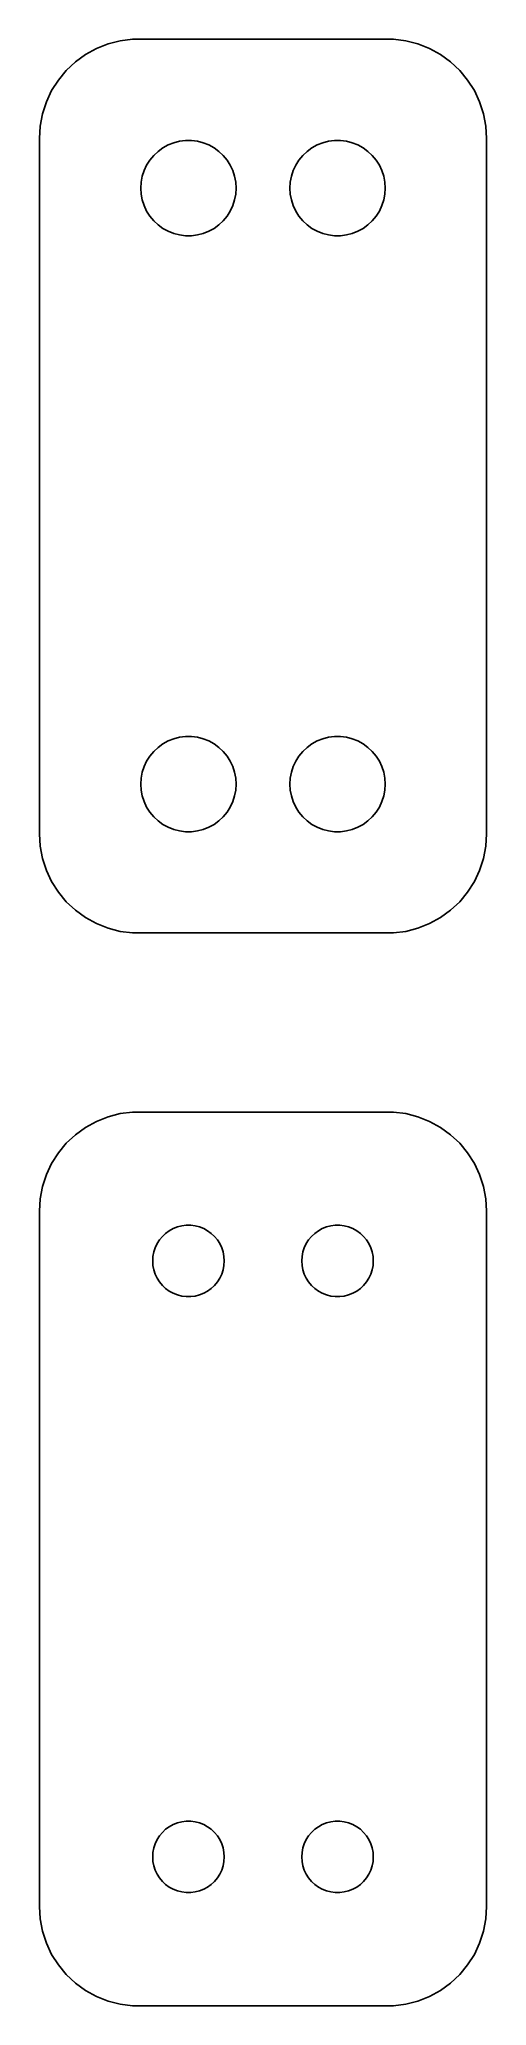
# Model space of a CAD drawing. Header units: metres. Extents: x -11.2 to 11.2, y 31.5 to 130.5.
import ezdxf

# ---------------------------------------------------------------- set-up
doc = ezdxf.new("R2010")
doc.units = ezdxf.units.M

msp = doc.modelspace()

# ---------------------------------------------------------------- linework, layer by layer
for p, q in [((-8.92912, 129.722), (-9.43712, 129.353)), ((-8.37889, 130.024), (-8.92912, 129.722)), ((-7.79507, 130.255), (-8.37889, 130.024)), ((-7.1869, 130.411), (-7.79507, 130.255)), ((-6.56395, 130.49), (-7.1869, 130.411)), ((6.56395, 130.49), (-6.56395, 130.49)), ((7.1869, 130.411), (6.56395, 130.49)), ((7.79507, 130.255), (7.1869, 130.411)), ((8.37889, 130.024), (7.79507, 130.255)), ((8.92912, 129.722), (8.37889, 130.024)), ((9.43712, 129.353), (8.92912, 129.722)), ((-9.89484, 128.923), (-10.2951, 128.439)), ((-9.43712, 129.353), (-9.89484, 128.923)), ((9.89484, 128.923), (9.43712, 129.353)), ((10.2951, 128.439), (9.89484, 128.923)), ((-10.6315, 127.909), (-10.8989, 127.341)), ((-10.2951, 128.439), (-10.6315, 127.909)), ((10.6315, 127.909), (10.2951, 128.439)), ((10.8989, 127.341), (10.6315, 127.909)), ((-11.0929, 126.743), (-11.2106, 126.127)), ((-10.8989, 127.341), (-11.0929, 126.743)), ((11.0929, 126.743), (10.8989, 127.341)), ((11.2106, 126.127), (11.0929, 126.743)), ((-11.2106, 126.127), (-11.25, 125.5)), ((11.25, 125.5), (11.2106, 126.127)), ((-11.25, 125.5), (-11.25, 90.5)), ((-5.49951, 124.643), (-5.27982, 124.849)), ((-5.27982, 124.849), (-5.03598, 125.026)), ((-5.03598, 125.026), (-4.77187, 125.172)), ((-4.77187, 125.172), (-4.49164, 125.283)), ((-4.49164, 125.283), (-4.19971, 125.357)), ((-4.19971, 125.357), (-3.9007, 125.395)), ((-3.9007, 125.395), (-3.59929, 125.395)), ((-3.59929, 125.395), (-3.30028, 125.357)), ((-3.30028, 125.357), (-3.00835, 125.283)), ((-3.00835, 125.283), (-2.72812, 125.172)), ((-2.72812, 125.172), (-2.464, 125.026)), ((-2.464, 125.026), (-2.22017, 124.849)), ((-2.22017, 124.849), (-2.00047, 124.643)), ((2.00047, 124.643), (2.22017, 124.849)), ((2.22017, 124.849), (2.464, 125.026)), ((2.464, 125.026), (2.72812, 125.172)), ((2.72812, 125.172), (3.00835, 125.283)), ((3.00835, 125.283), (3.30028, 125.357)), ((3.30028, 125.357), (3.59929, 125.395)), ((3.59929, 125.395), (3.9007, 125.395)), ((3.9007, 125.395), (4.19971, 125.357)), ((4.19971, 125.357), (4.49164, 125.283)), ((4.49164, 125.283), (4.77187, 125.172)), ((4.77187, 125.172), (5.03598, 125.026)), ((5.03598, 125.026), (5.27982, 124.849)), ((5.27982, 124.849), (5.49951, 124.643)), ((11.25, 90.5), (11.25, 125.5)), ((-6.07458, 123.597), (-5.98146, 123.883)), ((-5.98146, 123.883), (-5.85313, 124.156)), ((-5.85313, 124.156), (-5.69164, 124.411)), ((-5.69164, 124.411), (-5.49951, 124.643)), ((-2.00047, 124.643), (-1.80835, 124.411)), ((-1.80835, 124.411), (-1.64685, 124.156)), ((-1.64685, 124.156), (-1.51852, 123.883)), ((-1.51852, 123.883), (-1.4254, 123.597)), ((1.4254, 123.597), (1.51852, 123.883)), ((1.51852, 123.883), (1.64685, 124.156)), ((1.64685, 124.156), (1.80835, 124.411)), ((1.80835, 124.411), (2.00047, 124.643)), ((5.49951, 124.643), (5.69164, 124.411)), ((5.69164, 124.411), (5.85313, 124.156)), ((5.85313, 124.156), (5.98146, 123.883)), ((5.98146, 123.883), (6.07458, 123.597)), ((-6.14999, 123), (-6.13107, 123.301)), ((-6.13107, 122.699), (-6.14999, 123)), ((-6.13107, 123.301), (-6.07458, 123.597)), ((-1.4254, 123.597), (-1.36891, 123.301)), ((-1.36891, 123.301), (-1.34999, 123)), ((-1.34999, 123), (-1.36891, 122.699)), ((1.34999, 123), (1.36891, 123.301)), ((1.36891, 122.699), (1.34999, 123)), ((1.36891, 123.301), (1.4254, 123.597)), ((6.07458, 123.597), (6.13107, 123.301)), ((6.13107, 123.301), (6.14999, 123)), ((6.14999, 123), (6.13107, 122.699)), ((-6.07458, 122.403), (-6.13107, 122.699)), ((-5.98146, 122.117), (-6.07458, 122.403)), ((-5.85313, 121.844), (-5.98146, 122.117)), ((-5.69164, 121.589), (-5.85313, 121.844)), ((-1.64685, 121.844), (-1.80835, 121.589)), ((-1.51852, 122.117), (-1.64685, 121.844)), ((-1.4254, 122.403), (-1.51852, 122.117)), ((-1.36891, 122.699), (-1.4254, 122.403)), ((1.4254, 122.403), (1.36891, 122.699)), ((1.51852, 122.117), (1.4254, 122.403)), ((1.64685, 121.844), (1.51852, 122.117)), ((1.80835, 121.589), (1.64685, 121.844)), ((5.85313, 121.844), (5.69164, 121.589)), ((5.98146, 122.117), (5.85313, 121.844)), ((6.07458, 122.403), (5.98146, 122.117)), ((6.13107, 122.699), (6.07458, 122.403)), ((-5.49951, 121.357), (-5.69164, 121.589)), ((-5.27982, 121.151), (-5.49951, 121.357)), ((-5.03598, 120.974), (-5.27982, 121.151)), ((-4.77187, 120.828), (-5.03598, 120.974)), ((-4.49164, 120.717), (-4.77187, 120.828)), ((-2.72812, 120.828), (-3.00835, 120.717)), ((-2.464, 120.974), (-2.72812, 120.828)), ((-2.22017, 121.151), (-2.464, 120.974)), ((-2.00047, 121.357), (-2.22017, 121.151)), ((-1.80835, 121.589), (-2.00047, 121.357)), ((2.00047, 121.357), (1.80835, 121.589)), ((2.22017, 121.151), (2.00047, 121.357)), ((2.464, 120.974), (2.22017, 121.151)), ((2.72812, 120.828), (2.464, 120.974)), ((3.00835, 120.717), (2.72812, 120.828)), ((4.77187, 120.828), (4.49164, 120.717)), ((5.03598, 120.974), (4.77187, 120.828)), ((5.27982, 121.151), (5.03598, 120.974)), ((5.49951, 121.357), (5.27982, 121.151)), ((5.69164, 121.589), (5.49951, 121.357)), ((-4.19971, 120.643), (-4.49164, 120.717)), ((-3.9007, 120.605), (-4.19971, 120.643)), ((-3.59929, 120.605), (-3.9007, 120.605)), ((-3.30028, 120.643), (-3.59929, 120.605)), ((-3.00835, 120.717), (-3.30028, 120.643)), ((3.30028, 120.643), (3.00835, 120.717)), ((3.59929, 120.605), (3.30028, 120.643)), ((3.9007, 120.605), (3.59929, 120.605)), ((4.19971, 120.643), (3.9007, 120.605)), ((4.49164, 120.717), (4.19971, 120.643)), ((-5.27982, 94.8492), (-5.03598, 95.0264)), ((-5.03598, 95.0264), (-4.77187, 95.1716)), ((-4.77187, 95.1716), (-4.49164, 95.2825)), ((-4.49164, 95.2825), (-4.19971, 95.3575)), ((-4.19971, 95.3575), (-3.9007, 95.3953)), ((-3.9007, 95.3953), (-3.59929, 95.3953)), ((-3.59929, 95.3953), (-3.30028, 95.3575)), ((-3.30028, 95.3575), (-3.00835, 95.2825)), ((-3.00835, 95.2825), (-2.72812, 95.1716)), ((-2.72812, 95.1716), (-2.464, 95.0264)), ((-2.464, 95.0264), (-2.22017, 94.8492)), ((2.22017, 94.8492), (2.464, 95.0264)), ((2.464, 95.0264), (2.72812, 95.1716)), ((2.72812, 95.1716), (3.00835, 95.2825)), ((3.00835, 95.2825), (3.30028, 95.3575)), ((3.30028, 95.3575), (3.59929, 95.3953)), ((3.59929, 95.3953), (3.9007, 95.3953)), ((3.9007, 95.3953), (4.19971, 95.3575)), ((4.19971, 95.3575), (4.49164, 95.2825)), ((4.49164, 95.2825), (4.77187, 95.1716)), ((4.77187, 95.1716), (5.03598, 95.0264)), ((5.03598, 95.0264), (5.27982, 94.8492)), ((-5.98146, 93.8835), (-5.85313, 94.1562)), ((-5.85313, 94.1562), (-5.69164, 94.4107)), ((-5.69164, 94.4107), (-5.49951, 94.6429)), ((-5.49951, 94.6429), (-5.27982, 94.8492)), ((-2.22017, 94.8492), (-2.00047, 94.6429)), ((-2.00047, 94.6429), (-1.80835, 94.4107)), ((-1.80835, 94.4107), (-1.64685, 94.1562)), ((-1.64685, 94.1562), (-1.51852, 93.8835)), ((1.51852, 93.8835), (1.64685, 94.1562)), ((1.64685, 94.1562), (1.80835, 94.4107)), ((1.80835, 94.4107), (2.00047, 94.6429)), ((2.00047, 94.6429), (2.22017, 94.8492)), ((5.27982, 94.8492), (5.49951, 94.6429)), ((5.49951, 94.6429), (5.69164, 94.4107)), ((5.69164, 94.4107), (5.85313, 94.1562)), ((5.85313, 94.1562), (5.98146, 93.8835)), ((-6.14999, 93), (-6.13107, 93.3008)), ((-6.13107, 93.3008), (-6.07458, 93.5969)), ((-6.07458, 93.5969), (-5.98146, 93.8835)), ((-1.51852, 93.8835), (-1.4254, 93.5969)), ((-1.4254, 93.5969), (-1.36891, 93.3008)), ((-1.36891, 93.3008), (-1.34999, 93)), ((1.34999, 93), (1.36891, 93.3008)), ((1.36891, 93.3008), (1.4254, 93.5969)), ((1.4254, 93.5969), (1.51852, 93.8835)), ((5.98146, 93.8835), (6.07458, 93.5969)), ((6.07458, 93.5969), (6.13107, 93.3008)), ((6.13107, 93.3008), (6.14999, 93)), ((-6.13107, 92.6992), (-6.14999, 93)), ((-6.07458, 92.4032), (-6.13107, 92.6992)), ((-5.98146, 92.1165), (-6.07458, 92.4032)), ((-5.85313, 91.8438), (-5.98146, 92.1165)), ((-1.51852, 92.1165), (-1.64685, 91.8438)), ((-1.4254, 92.4032), (-1.51852, 92.1165)), ((-1.36891, 92.6992), (-1.4254, 92.4032)), ((-1.34999, 93), (-1.36891, 92.6992)), ((1.36891, 92.6992), (1.34999, 93)), ((1.4254, 92.4032), (1.36891, 92.6992)), ((1.51852, 92.1165), (1.4254, 92.4032)), ((1.64685, 91.8438), (1.51852, 92.1165)), ((5.98146, 92.1165), (5.85313, 91.8438)), ((6.07458, 92.4032), (5.98146, 92.1165)), ((6.13107, 92.6992), (6.07458, 92.4032)), ((6.14999, 93), (6.13107, 92.6992)), ((-5.69164, 91.5893), (-5.85313, 91.8438)), ((-5.49951, 91.3571), (-5.69164, 91.5893)), ((-5.27982, 91.1508), (-5.49951, 91.3571)), ((-5.03598, 90.9736), (-5.27982, 91.1508)), ((-2.22017, 91.1508), (-2.464, 90.9736)), ((-2.00047, 91.3571), (-2.22017, 91.1508)), ((-1.80835, 91.5893), (-2.00047, 91.3571)), ((-1.64685, 91.8438), (-1.80835, 91.5893)), ((1.80835, 91.5893), (1.64685, 91.8438)), ((2.00047, 91.3571), (1.80835, 91.5893)), ((2.22017, 91.1508), (2.00047, 91.3571)), ((2.464, 90.9736), (2.22017, 91.1508)), ((5.27982, 91.1508), (5.03598, 90.9736)), ((5.49951, 91.3571), (5.27982, 91.1508)), ((5.69164, 91.5893), (5.49951, 91.3571)), ((5.85313, 91.8438), (5.69164, 91.5893)), ((-11.25, 90.5), (-11.2106, 89.8733)), ((-4.77187, 90.8284), (-5.03598, 90.9736)), ((-4.49164, 90.7175), (-4.77187, 90.8284)), ((-4.19971, 90.6425), (-4.49164, 90.7175)), ((-3.9007, 90.6047), (-4.19971, 90.6425)), ((-3.59929, 90.6047), (-3.9007, 90.6047)), ((-3.30028, 90.6425), (-3.59929, 90.6047)), ((-3.00835, 90.7175), (-3.30028, 90.6425)), ((-2.72812, 90.8284), (-3.00835, 90.7175)), ((-2.464, 90.9736), (-2.72812, 90.8284)), ((2.72812, 90.8284), (2.464, 90.9736)), ((3.00835, 90.7175), (2.72812, 90.8284)), ((3.30028, 90.6425), (3.00835, 90.7175)), ((3.59929, 90.6047), (3.30028, 90.6425)), ((3.9007, 90.6047), (3.59929, 90.6047)), ((4.19971, 90.6425), (3.9007, 90.6047)), ((4.49164, 90.7175), (4.19971, 90.6425)), ((4.77187, 90.8284), (4.49164, 90.7175)), ((5.03598, 90.9736), (4.77187, 90.8284)), ((11.2106, 89.8733), (11.25, 90.5)), ((-11.2106, 89.8733), (-11.0929, 89.2566)), ((-11.0929, 89.2566), (-10.8989, 88.6594)), ((10.8989, 88.6594), (11.0929, 89.2566)), ((11.0929, 89.2566), (11.2106, 89.8733)), ((-10.8989, 88.6594), (-10.6315, 88.0912)), ((10.6315, 88.0912), (10.8989, 88.6594)), ((-10.6315, 88.0912), (-10.2951, 87.5611)), ((-10.2951, 87.5611), (-9.89484, 87.0773)), ((9.89484, 87.0773), (10.2951, 87.5611)), ((10.2951, 87.5611), (10.6315, 88.0912)), ((-9.89484, 87.0773), (-9.43712, 86.6474)), ((-9.43712, 86.6474), (-8.92912, 86.2784)), ((-8.92912, 86.2784), (-8.37889, 85.9759)), ((8.37889, 85.9759), (8.92912, 86.2784)), ((8.92912, 86.2784), (9.43712, 86.6474)), ((9.43712, 86.6474), (9.89484, 87.0773)), ((-8.37889, 85.9759), (-7.79507, 85.7447)), ((-7.79507, 85.7447), (-7.1869, 85.5886)), ((-7.1869, 85.5886), (-6.56395, 85.5099)), ((-6.56395, 85.5099), (6.56395, 85.5099)), ((6.56395, 85.5099), (7.1869, 85.5886)), ((7.1869, 85.5886), (7.79507, 85.7447)), ((7.79507, 85.7447), (8.37889, 85.9759)), ((-7.79507, 76.2553), (-8.37889, 76.0241)), ((-7.1869, 76.4114), (-7.79507, 76.2553)), ((-6.56395, 76.4901), (-7.1869, 76.4114)), ((6.56395, 76.4901), (-6.56395, 76.4901)), ((7.1869, 76.4114), (6.56395, 76.4901)), ((7.79507, 76.2553), (7.1869, 76.4114)), ((8.37889, 76.0241), (7.79507, 76.2553)), ((-9.43712, 75.3526), (-9.89484, 74.9227)), ((-8.92912, 75.7216), (-9.43712, 75.3526)), ((-8.37889, 76.0241), (-8.92912, 75.7216)), ((8.92912, 75.7216), (8.37889, 76.0241)), ((9.43712, 75.3526), (8.92912, 75.7216)), ((9.89484, 74.9227), (9.43712, 75.3526)), ((-10.2951, 74.4389), (-10.6315, 73.9088)), ((-9.89484, 74.9227), (-10.2951, 74.4389)), ((10.2951, 74.4389), (9.89484, 74.9227)), ((10.6315, 73.9088), (10.2951, 74.4389)), ((-10.8989, 73.3406), (-11.0929, 72.7434)), ((-10.6315, 73.9088), (-10.8989, 73.3406)), ((10.8989, 73.3406), (10.6315, 73.9088)), ((11.0929, 72.7434), (10.8989, 73.3406)), ((-11.0929, 72.7434), (-11.2106, 72.1267)), ((11.2106, 72.1267), (11.0929, 72.7434)), ((-11.2106, 72.1267), (-11.25, 71.5)), ((-11.25, 71.5), (-11.25, 36.5)), ((11.25, 71.5), (11.2106, 72.1267)), ((11.25, 36.5), (11.25, 71.5)), ((-5.06213, 70.2322), (-4.89735, 70.3869)), ((-4.89735, 70.3869), (-4.71448, 70.5198)), ((-4.71448, 70.5198), (-4.51639, 70.6287)), ((-4.51639, 70.6287), (-4.30623, 70.7119)), ((-4.30623, 70.7119), (-4.08728, 70.7681)), ((-4.08728, 70.7681), (-3.86302, 70.7964)), ((-3.86302, 70.7964), (-3.63696, 70.7964)), ((-3.63696, 70.7964), (-3.4127, 70.7681)), ((-3.4127, 70.7681), (-3.19376, 70.7119)), ((-3.19376, 70.7119), (-2.9836, 70.6287)), ((-2.9836, 70.6287), (-2.78551, 70.5198)), ((-2.78551, 70.5198), (-2.60263, 70.3869)), ((-2.60263, 70.3869), (-2.43785, 70.2322)), ((2.43785, 70.2322), (2.60263, 70.3869)), ((2.60263, 70.3869), (2.78551, 70.5198)), ((2.78551, 70.5198), (2.9836, 70.6287)), ((2.9836, 70.6287), (3.19376, 70.7119)), ((3.19376, 70.7119), (3.4127, 70.7681)), ((3.4127, 70.7681), (3.63696, 70.7964)), ((3.63696, 70.7964), (3.86302, 70.7964)), ((3.86302, 70.7964), (4.08728, 70.7681)), ((4.08728, 70.7681), (4.30623, 70.7119)), ((4.30623, 70.7119), (4.51639, 70.6287)), ((4.51639, 70.6287), (4.71448, 70.5198)), ((4.71448, 70.5198), (4.89735, 70.3869)), ((4.89735, 70.3869), (5.06213, 70.2322)), ((-5.5358, 69.2256), (-5.49344, 69.4476)), ((-5.49344, 69.4476), (-5.42358, 69.6626)), ((-5.42358, 69.6626), (-5.32735, 69.8671)), ((-5.32735, 69.8671), (-5.20622, 70.058)), ((-5.20622, 70.058), (-5.06213, 70.2322)), ((-2.43785, 70.2322), (-2.29376, 70.058)), ((-2.29376, 70.058), (-2.17264, 69.8671)), ((-2.17264, 69.8671), (-2.0764, 69.6626)), ((-2.0764, 69.6626), (-2.00655, 69.4476)), ((-2.00655, 69.4476), (-1.96419, 69.2256)), ((1.96419, 69.2256), (2.00655, 69.4476)), ((2.00655, 69.4476), (2.0764, 69.6626)), ((2.0764, 69.6626), (2.17264, 69.8671)), ((2.17264, 69.8671), (2.29376, 70.058)), ((2.29376, 70.058), (2.43785, 70.2322)), ((5.06213, 70.2322), (5.20622, 70.058)), ((5.20622, 70.058), (5.32735, 69.8671)), ((5.32735, 69.8671), (5.42358, 69.6626)), ((5.42358, 69.6626), (5.49344, 69.4476)), ((5.49344, 69.4476), (5.5358, 69.2256)), ((-5.54999, 69), (-5.5358, 69.2256)), ((-5.5358, 68.7744), (-5.54999, 69)), ((-5.49344, 68.5524), (-5.5358, 68.7744)), ((-5.42358, 68.3374), (-5.49344, 68.5524)), ((-5.32735, 68.1328), (-5.42358, 68.3374)), ((-2.0764, 68.3374), (-2.17264, 68.1328)), ((-2.00655, 68.5524), (-2.0764, 68.3374)), ((-1.96419, 68.7744), (-2.00655, 68.5524)), ((-1.96419, 69.2256), (-1.95, 69)), ((-1.95, 69), (-1.96419, 68.7744)), ((1.95, 69), (1.96419, 69.2256)), ((1.96419, 68.7744), (1.95, 69)), ((2.00655, 68.5524), (1.96419, 68.7744)), ((2.0764, 68.3374), (2.00655, 68.5524)), ((2.17264, 68.1328), (2.0764, 68.3374)), ((5.42358, 68.3374), (5.32735, 68.1328)), ((5.49344, 68.5524), (5.42358, 68.3374)), ((5.5358, 68.7744), (5.49344, 68.5524)), ((5.5358, 69.2256), (5.54999, 69)), ((5.54999, 69), (5.5358, 68.7744)), ((-5.20622, 67.942), (-5.32735, 68.1328)), ((-5.06213, 67.7678), (-5.20622, 67.942)), ((-4.89735, 67.6131), (-5.06213, 67.7678)), ((-4.71448, 67.4802), (-4.89735, 67.6131)), ((-4.51639, 67.3713), (-4.71448, 67.4802)), ((-4.30623, 67.2881), (-4.51639, 67.3713)), ((-2.9836, 67.3713), (-3.19376, 67.2881)), ((-2.78551, 67.4802), (-2.9836, 67.3713)), ((-2.60263, 67.6131), (-2.78551, 67.4802)), ((-2.43785, 67.7678), (-2.60263, 67.6131)), ((-2.29376, 67.942), (-2.43785, 67.7678)), ((-2.17264, 68.1328), (-2.29376, 67.942)), ((2.29376, 67.942), (2.17264, 68.1328)), ((2.43785, 67.7678), (2.29376, 67.942)), ((2.60263, 67.6131), (2.43785, 67.7678)), ((2.78551, 67.4802), (2.60263, 67.6131)), ((2.9836, 67.3713), (2.78551, 67.4802)), ((3.19376, 67.2881), (2.9836, 67.3713)), ((4.51639, 67.3713), (4.30623, 67.2881)), ((4.71448, 67.4802), (4.51639, 67.3713)), ((4.89735, 67.6131), (4.71448, 67.4802)), ((5.06213, 67.7678), (4.89735, 67.6131)), ((5.20622, 67.942), (5.06213, 67.7678)), ((5.32735, 68.1328), (5.20622, 67.942)), ((-4.08728, 67.2319), (-4.30623, 67.2881)), ((-3.86302, 67.2036), (-4.08728, 67.2319)), ((-3.63696, 67.2036), (-3.86302, 67.2036)), ((-3.4127, 67.2319), (-3.63696, 67.2036)), ((-3.19376, 67.2881), (-3.4127, 67.2319)), ((3.4127, 67.2319), (3.19376, 67.2881)), ((3.63696, 67.2036), (3.4127, 67.2319)), ((3.86302, 67.2036), (3.63696, 67.2036)), ((4.08728, 67.2319), (3.86302, 67.2036)), ((4.30623, 67.2881), (4.08728, 67.2319)), ((-4.71448, 40.5198), (-4.51639, 40.6287)), ((-4.51639, 40.6287), (-4.30623, 40.7119)), ((-4.30623, 40.7119), (-4.08728, 40.7681)), ((-4.08728, 40.7681), (-3.86302, 40.7964)), ((-3.86302, 40.7964), (-3.63696, 40.7964)), ((-3.63696, 40.7964), (-3.4127, 40.7681)), ((-3.4127, 40.7681), (-3.19376, 40.7119)), ((-3.19376, 40.7119), (-2.9836, 40.6287)), ((-2.9836, 40.6287), (-2.78551, 40.5198)), ((2.78551, 40.5198), (2.9836, 40.6287)), ((2.9836, 40.6287), (3.19376, 40.7119)), ((3.19376, 40.7119), (3.4127, 40.7681)), ((3.4127, 40.7681), (3.63696, 40.7964)), ((3.63696, 40.7964), (3.86302, 40.7964)), ((3.86302, 40.7964), (4.08728, 40.7681)), ((4.08728, 40.7681), (4.30623, 40.7119)), ((4.30623, 40.7119), (4.51639, 40.6287)), ((4.51639, 40.6287), (4.71448, 40.5198)), ((-5.49344, 39.4476), (-5.42358, 39.6626)), ((-5.42358, 39.6626), (-5.32735, 39.8672)), ((-5.32735, 39.8672), (-5.20622, 40.058)), ((-5.20622, 40.058), (-5.06213, 40.2322)), ((-5.06213, 40.2322), (-4.89735, 40.3869)), ((-4.89735, 40.3869), (-4.71448, 40.5198)), ((-2.78551, 40.5198), (-2.60263, 40.3869)), ((-2.60263, 40.3869), (-2.43785, 40.2322)), ((-2.43785, 40.2322), (-2.29376, 40.058)), ((-2.29376, 40.058), (-2.17264, 39.8672)), ((-2.17264, 39.8672), (-2.0764, 39.6626)), ((-2.0764, 39.6626), (-2.00655, 39.4476)), ((2.00655, 39.4476), (2.0764, 39.6626)), ((2.0764, 39.6626), (2.17264, 39.8672)), ((2.17264, 39.8672), (2.29376, 40.058)), ((2.29376, 40.058), (2.43785, 40.2322)), ((2.43785, 40.2322), (2.60263, 40.3869)), ((2.60263, 40.3869), (2.78551, 40.5198)), ((4.71448, 40.5198), (4.89735, 40.3869)), ((4.89735, 40.3869), (5.06213, 40.2322)), ((5.06213, 40.2322), (5.20622, 40.058)), ((5.20622, 40.058), (5.32735, 39.8672)), ((5.32735, 39.8672), (5.42358, 39.6626)), ((5.42358, 39.6626), (5.49344, 39.4476)), ((-5.54999, 39), (-5.5358, 39.2256)), ((-5.5358, 38.7744), (-5.54999, 39)), ((-5.5358, 39.2256), (-5.49344, 39.4476)), ((-5.49344, 38.5524), (-5.5358, 38.7744)), ((-2.00655, 39.4476), (-1.96419, 39.2256)), ((-1.96419, 38.7744), (-2.00655, 38.5524)), ((-1.96419, 39.2256), (-1.95, 39)), ((-1.95, 39), (-1.96419, 38.7744)), ((1.95, 39), (1.96419, 39.2256)), ((1.96419, 38.7744), (1.95, 39)), ((1.96419, 39.2256), (2.00655, 39.4476)), ((2.00655, 38.5524), (1.96419, 38.7744)), ((5.49344, 39.4476), (5.5358, 39.2256)), ((5.5358, 38.7744), (5.49344, 38.5524)), ((5.5358, 39.2256), (5.54999, 39)), ((5.54999, 39), (5.5358, 38.7744)), ((-5.42358, 38.3374), (-5.49344, 38.5524)), ((-5.32735, 38.1329), (-5.42358, 38.3374)), ((-5.20622, 37.942), (-5.32735, 38.1329)), ((-5.06213, 37.7678), (-5.20622, 37.942)), ((-4.89735, 37.6131), (-5.06213, 37.7678)), ((-4.71448, 37.4802), (-4.89735, 37.6131)), ((-2.60263, 37.6131), (-2.78551, 37.4802)), ((-2.43785, 37.7678), (-2.60263, 37.6131)), ((-2.29376, 37.942), (-2.43785, 37.7678)), ((-2.17264, 38.1329), (-2.29376, 37.942)), ((-2.0764, 38.3374), (-2.17264, 38.1329)), ((-2.00655, 38.5524), (-2.0764, 38.3374)), ((2.0764, 38.3374), (2.00655, 38.5524)), ((2.17264, 38.1329), (2.0764, 38.3374)), ((2.29376, 37.942), (2.17264, 38.1329)), ((2.43785, 37.7678), (2.29376, 37.942)), ((2.60263, 37.6131), (2.43785, 37.7678)), ((2.78551, 37.4802), (2.60263, 37.6131)), ((4.89735, 37.6131), (4.71448, 37.4802)), ((5.06213, 37.7678), (4.89735, 37.6131)), ((5.20622, 37.942), (5.06213, 37.7678)), ((5.32735, 38.1329), (5.20622, 37.942)), ((5.42358, 38.3374), (5.32735, 38.1329)), ((5.49344, 38.5524), (5.42358, 38.3374)), ((-4.51639, 37.3713), (-4.71448, 37.4802)), ((-4.30623, 37.2881), (-4.51639, 37.3713)), ((-4.08728, 37.2319), (-4.30623, 37.2881)), ((-3.86302, 37.2036), (-4.08728, 37.2319)), ((-3.63696, 37.2036), (-3.86302, 37.2036)), ((-3.4127, 37.2319), (-3.63696, 37.2036)), ((-3.19376, 37.2881), (-3.4127, 37.2319)), ((-2.9836, 37.3713), (-3.19376, 37.2881)), ((-2.78551, 37.4802), (-2.9836, 37.3713)), ((2.9836, 37.3713), (2.78551, 37.4802)), ((3.19376, 37.2881), (2.9836, 37.3713)), ((3.4127, 37.2319), (3.19376, 37.2881)), ((3.63696, 37.2036), (3.4127, 37.2319)), ((3.86302, 37.2036), (3.63696, 37.2036)), ((4.08728, 37.2319), (3.86302, 37.2036)), ((4.30623, 37.2881), (4.08728, 37.2319)), ((4.51639, 37.3713), (4.30623, 37.2881)), ((4.71448, 37.4802), (4.51639, 37.3713)), ((-11.25, 36.5), (-11.2106, 35.8733)), ((-11.2106, 35.8733), (-11.0929, 35.2566)), ((11.0929, 35.2566), (11.2106, 35.8733)), ((11.2106, 35.8733), (11.25, 36.5)), ((-11.0929, 35.2566), (-10.8989, 34.6594)), ((-10.8989, 34.6594), (-10.6315, 34.0912)), ((10.6315, 34.0912), (10.8989, 34.6594)), ((10.8989, 34.6594), (11.0929, 35.2566)), ((-10.6315, 34.0912), (-10.2951, 33.5611)), ((10.2951, 33.5611), (10.6315, 34.0912)), ((-10.2951, 33.5611), (-9.89484, 33.0773)), ((-9.89484, 33.0773), (-9.43712, 32.6474)), ((9.43712, 32.6474), (9.89484, 33.0773)), ((9.89484, 33.0773), (10.2951, 33.5611)), ((-9.43712, 32.6474), (-8.92912, 32.2784)), ((-8.92912, 32.2784), (-8.37889, 31.9759)), ((-8.37889, 31.9759), (-7.79507, 31.7447)), ((-7.79507, 31.7447), (-7.1869, 31.5886)), ((7.1869, 31.5886), (7.79507, 31.7447)), ((7.79507, 31.7447), (8.37889, 31.9759)), ((8.37889, 31.9759), (8.92912, 32.2784)), ((8.92912, 32.2784), (9.43712, 32.6474)), ((-7.1869, 31.5886), (-6.56395, 31.5099)), ((-6.56395, 31.5099), (6.56395, 31.5099)), ((6.56395, 31.5099), (7.1869, 31.5886))]:
    msp.add_line(p, q)

doc.saveas('drawing.dxf')
